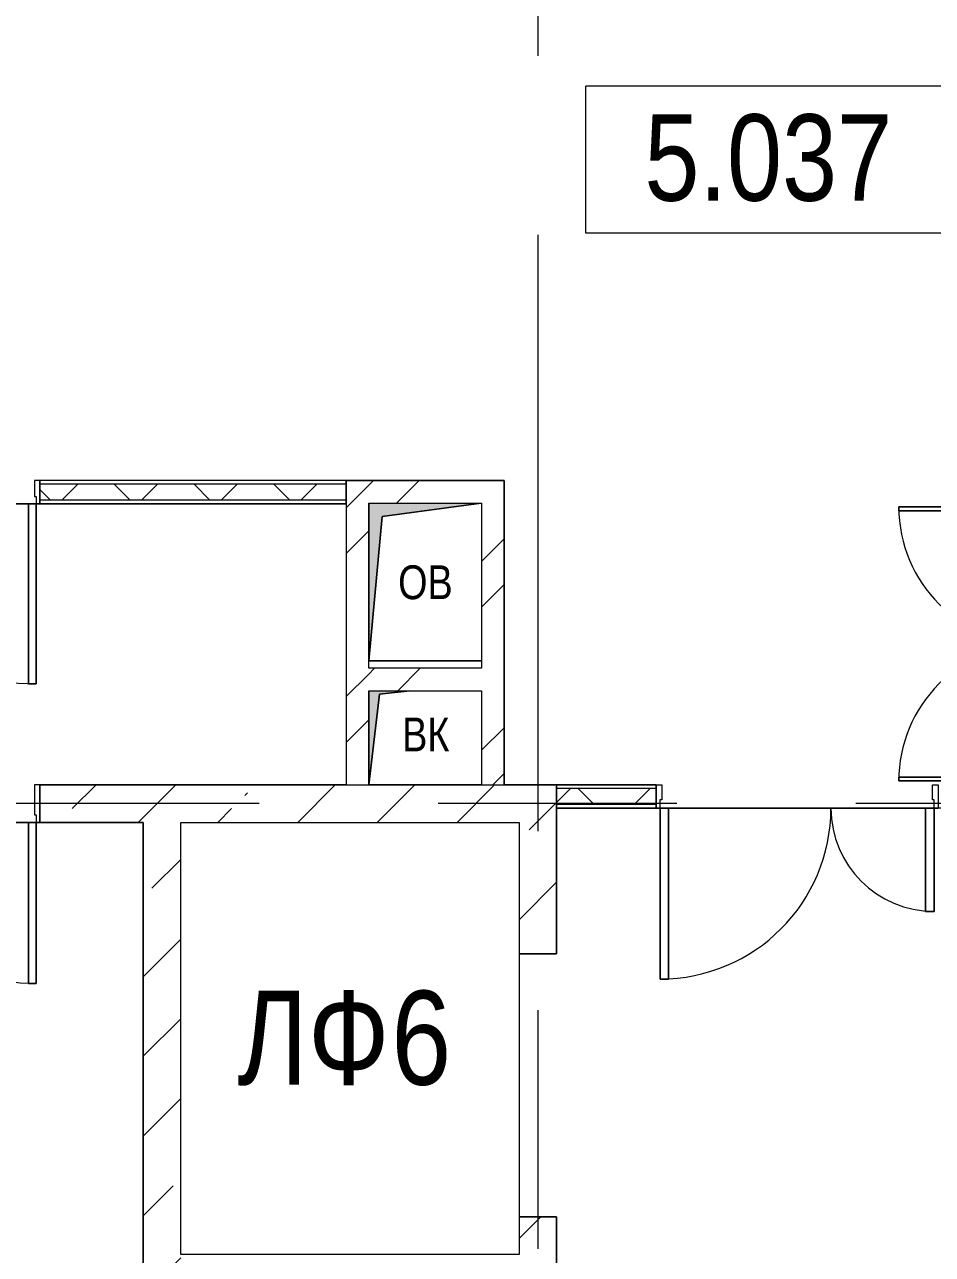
# Model space of a CAD drawing. Header units: millimetres. Extents: x 48966 to 155647, y -43515 to 26217.
# Drawn here: x 83200 to 88032, y -26683 to -20136 of the extents above; entities that cross this region are included whole.
import ezdxf

# ---------------------------------------------------------------- set-up
doc = ezdxf.new("R2010")
doc.units = ezdxf.units.MM
doc.linetypes.add('Осевые', pattern=[6350, 1270, -952.5, 3175, -952.5])
doc.linetypes.add('Сверху', pattern=[793.75, 476.25, -317.5])
for name, color, linetype, lineweight in [('Двери', 7, 'Continuous', 9), ('Каркас_Импост', 7, 'Continuous', 9), ('Марки помещений', 7, 'Continuous', 9), ('Обобщенные модели', 7, 'Continuous', 9), ('Общие ребра', 7, 'Continuous', 9), ('Оси-2', 7, 'Осевые', 9), ('Панель', 7, 'Continuous', 9), ('Перекрытия', 7, 'Continuous', 9), ('Сверху', 7, 'Сверху', 9), ('Стены-1', 7, 'Continuous', 18), ('Текстовые примечания', 7, 'Continuous', 9), ('Типовые аннотации', 7, 'Continuous', 9), ('Штриховка разреза-1', 7, 'Continuous', 9), ('Элементы узлов', 7, 'Continuous', 9), ('Элементы узлов-1', 7, 'Continuous', 5)]:
    doc.layers.add(name, color=color, linetype=linetype, lineweight=lineweight)
doc.styles.add('Arial', font='Arial.ttf', dxfattribs={"width": 0.8, "height": 180})
doc.styles.add('Arial Narrow', font='Arial Narrow.ttf', dxfattribs={"height": 500})
doc.styles.add('Arial Narrow_1', font='Arial Narrow.ttf', dxfattribs={"height": 460})
pattern_1 = [(45, (0, 0), (-424.264, 424.264), [600, -100, 20, -100]), (45, (0, 424), (-424.264, 424.264), [])]
pattern_2 = [(45, (0, 0), (-212.132, 212.132), []), (135, (0, 0), (-212.132, -212.132), [])]
pattern_3 = [(45, (0, 0), (-502.8943, 502.8943), []), (45, (0, 762), (-502.8943, 502.8943), [])]

# ---------------------------------------------------------------- blocks, each defined once
blk = doc.blocks.new('Дверь - Однопольная - ДВ4_21х10-6240728-План 5-го этажа на отм_ _12_600')
at = {"layer": 'Двери'}
for p, q in [((-439, 1020.5), (-479, 1020.5)), ((-479, 1020.5), (-479, 62.5)), ((-439, 62.5), (-439, 1020.5)), ((-479, 62.5), (-439, 62.5))]:
    blk.add_line(p, q, dxfattribs=at)
blk.add_arc((-479, 62.5), 958, 360, 90, dxfattribs=at)
at = {"layer": 'Каркас_Импост'}
for p, q in [((-480, 62.5), (-500, 62.5)), ((-500, 62.5), (-500, -62.5)), ((-480, 22.5), (-480, 62.5)), ((-470, 22.5), (-480, 22.5)), ((-470, -62.5), (-470, 22.5)), ((480, 22.5), (470, 22.5)), ((470, 22.5), (470, -62.5)), ((500, 62.5), (480, 62.5)), ((480, 62.5), (480, 22.5)), ((500, -62.5), (500, 62.5)), ((-500, -62.5), (-470, -62.5)), ((470, -62.5), (500, -62.5))]:
    blk.add_line(p, q, dxfattribs=at)
at = {"layer": 'Панель'}
for p, q in [((-479, 1020.5), (-439, 1020.5)), ((-479, 62.5), (-479, 1020.5)), ((-439, 1020.5), (-439, 62.5)), ((-439, 62.5), (-479, 62.5))]:
    blk.add_line(p, q, dxfattribs=at)
blk = doc.blocks.new('Дверь - Полуторная_001 - ДВ20__21-15-6256089-План 5-го этажа на отм_ _12_600')
at = {"layer": 'Двери'}
for p, q in [((-729, -62.5), (-684, -62.5)), ((-729, -971.5), (-729, -62.5)), ((-684, -62.5), (-684, -971.5)), ((729, -62.5), (684, -62.5)), ((684, -62.5), (684, -611.5)), ((729, -611.5), (729, -62.5)), ((684, -611.5), (729, -611.5)), ((-684, -971.5), (-729, -971.5))]:
    blk.add_line(p, q, dxfattribs=at)
for centre, radius, start, end in [((-729, -62.5), 909, 270, 0), ((729, -62.5), 549, 180, 270)]:
    blk.add_arc(centre, radius, start, end, dxfattribs=at)
at = {"layer": 'Каркас_Импост'}
for p, q in [((-750, 62.5), (-720, 62.5)), ((-750, -62.5), (-750, 62.5)), ((-720, 62.5), (-720, -17.5)), ((720, 62.5), (750, 62.5)), ((720, -17.5), (720, 62.5)), ((750, 62.5), (750, -62.5)), ((-730, -62.5), (-750, -62.5)), ((-730, -17.5), (-730, -62.5)), ((-720, -17.5), (-730, -17.5)), ((730, -17.5), (720, -17.5)), ((730, -62.5), (730, -17.5)), ((750, -62.5), (730, -62.5))]:
    blk.add_line(p, q, dxfattribs=at)
at = {"layer": 'Панель'}
for p, q in [((-684, -62.5), (-729, -62.5)), ((-729, -62.5), (-729, -971.5)), ((-684, -971.5), (-684, -62.5)), ((684, -62.5), (729, -62.5)), ((684, -611.5), (684, -62.5)), ((729, -62.5), (729, -611.5)), ((729, -611.5), (684, -611.5)), ((-729, -971.5), (-684, -971.5))]:
    blk.add_line(p, q, dxfattribs=at)
blk = doc.blocks.new('Дверь - Однопольная - ДВ4_21х9-6802596-План 5-го этажа на отм_ _12_600')
at = {"layer": 'Двери'}
for p, q in [((-389, 958), (-429, 958)), ((-429, 958), (-429, 100)), ((-389, 100), (-389, 958)), ((-429, 100), (-389, 100))]:
    blk.add_line(p, q, dxfattribs=at)
blk.add_arc((-429, 100), 858, 360, 90, dxfattribs=at)
at = {"layer": 'Каркас_Импост'}
for p, q in [((-430, 100), (-450, 100)), ((-450, 100), (-450, -100)), ((-430, 60), (-430, 100)), ((450, 100), (430, 100)), ((430, 100), (430, 60)), ((450, -100), (450, 100)), ((-420, 60), (-430, 60)), ((-420, -100), (-420, 60)), ((430, 60), (420, 60)), ((420, 60), (420, -100)), ((-450, -100), (-420, -100)), ((420, -100), (450, -100))]:
    blk.add_line(p, q, dxfattribs=at)
at = {"layer": 'Панель'}
for p, q in [((-429, 958), (-389, 958)), ((-429, 100), (-429, 958)), ((-389, 958), (-389, 100)), ((-389, 100), (-429, 100))]:
    blk.add_line(p, q, dxfattribs=at)
blk = doc.blocks.new('M_Дверь-Проем - 1400 x 2250 mm-V73-План 5-го этажа на отм_ _12_600')
at = {"layer": 'Сверху'}
blk.add_line((-708.2, -100), (691.8, -100), dxfattribs=at)
blk = doc.blocks.new('170_ОтверстиеПрямоугольноеВертикальное - 170_ОтверстиеПрямоугольноеВертикальное-5689312-План 5-го этажа на отм_ _12_600')
at = {"layer": 'Обобщенные модели'}
for p, q in [((-300, -420), (-300, 419.7)), ((299.9, -420), (-300, -420))]:
    blk.add_line(p, q, dxfattribs=at)
blk = doc.blocks.new('170_ОтверстиеПрямоугольноеВертикальное - 170_ОтверстиеПрямоугольноеВертикальное-5689314-План 5-го этажа на отм_ _12_600')
at = {"layer": 'Обобщенные модели'}
for p, q in [((-300, -270), (-300, 230)), ((300, -270), (-300, -270))]:
    blk.add_line(p, q, dxfattribs=at)
blk = doc.blocks.new('Дверь - Двупольная_без ручек - ДТ1 21-15-6161257-План 5-го этажа на отм_ _12_600')
at = {"layer": 'Двери'}
for p, q in [((-709, 791.5), (-729, 791.5)), ((-729, 791.5), (-729, 62.5)), ((-709, 62.5), (-709, 791.5)), ((709, 62.5), (709, 791.5)), ((709, 791.5), (729, 791.5)), ((729, 791.5), (729, 62.5)), ((-729, 62.5), (-709, 62.5)), ((729, 62.5), (709, 62.5))]:
    blk.add_line(p, q, dxfattribs=at)
for centre, start, end in [((-729, 62.5), 360, 90), ((729, 62.5), 90, 180)]:
    blk.add_arc(centre, 729, start, end, dxfattribs=at)
at = {"layer": 'Каркас_Импост'}
for p, q in [((-730, 62.5), (-750, 62.5)), ((-750, 62.5), (-750, -62.5)), ((-730, 42.5), (-730, 62.5)), ((-720, 42.5), (-730, 42.5)), ((-720, -62.5), (-720, 42.5)), ((730, 42.5), (720, 42.5)), ((720, 42.5), (720, -62.5)), ((750, 62.5), (730, 62.5)), ((730, 62.5), (730, 42.5)), ((750, -62.5), (750, 62.5)), ((-750, -62.5), (-720, -62.5)), ((720, -62.5), (750, -62.5))]:
    blk.add_line(p, q, dxfattribs=at)
at = {"layer": 'Панель'}
for p, q in [((-729, 791.5), (-709, 791.5)), ((-729, 62.5), (-729, 791.5)), ((-709, 791.5), (-709, 62.5)), ((709, 791.5), (709, 62.5)), ((729, 791.5), (709, 791.5)), ((729, 62.5), (729, 791.5)), ((-709, 62.5), (-729, 62.5)), ((709, 62.5), (729, 62.5))]:
    blk.add_line(p, q, dxfattribs=at)
blk = doc.blocks.new('Марка помещения_Р - Марка помещения-4575829-План 5-го этажа на отм_ _12_600')
at = {"layer": 'Марки помещений'}
for p, q in [((-4.79375, -1.95625), (-4.79375, 1.95625)), ((4.79375, 1.95625), (-4.79375, 1.95625)), ((4.79375, -1.95625), (4.79375, 1.95625)), ((4.79375, -1.95625), (-4.79375, -1.95625))]:
    blk.add_line(p, q, dxfattribs=at)

msp = doc.modelspace()

# ---------------------------------------------------------------- hatches: boundary and pattern name
at = {"layer": 'Штриховка разреза-1'}
h = msp.add_hatch(dxfattribs=at)
h.set_pattern_fill('FP_3', color=256, style=0, pattern_type=2)
h.set_pattern_definition(pattern_2)
h.paths.add_polyline_path([(77831.6, -22667.9), (78004.9, -22667.9), (78004.9, -22582.9), (77831.6, -22582.9)], flags=0)
h.paths.add_polyline_path([(70048.6, -22667.9), (73581.6, -22667.9), (73581.6, -22582.9), (70048.6, -22582.9)], flags=0)
h.paths.add_polyline_path([(84911.6, -22667.9), (84911.6, -22582.9), (83281.6, -22582.9), (83281.6, -22667.9), (84905.1, -22667.9)], flags=0)
h.paths.add_polyline_path([(82281.6, -22667.9), (82281.6, -22582.9), (78006.9, -22582.9), (78006.9, -22667.9), (81573.4, -22667.9)], flags=0)
h.paths.add_polyline_path([(74581.6, -22667.9), (76831.6, -22667.9), (76831.6, -22582.9), (74581.6, -22582.9)], flags=0)
h = msp.add_hatch(dxfattribs=at)
h.set_pattern_fill('FP_4', color=256, style=0, pattern_type=2)
h.set_pattern_definition(pattern_3)
h.paths.add_polyline_path([(85751.5, -22683.2), (85751.5, -22563.2), (84911.6, -22563.2), (84911.6, -22667.9), (85031.5, -22667.9), (85031.5, -22683.2), (85631.5, -22683.2)], flags=0)
h = msp.add_hatch(dxfattribs=at)
h.set_pattern_fill('FP_4', color=256, style=0, pattern_type=2)
h.set_pattern_definition(pattern_3)
h.paths.add_polyline_path([(85031.5, -24182.9), (85031.5, -22667.9), (84911.5, -22667.9), (84911.5, -24182.9)], flags=0)
h = msp.add_hatch(dxfattribs=at)
h.set_pattern_fill('FP_4', color=256, style=0, pattern_type=2)
h.set_pattern_definition(pattern_3)
h.paths.add_polyline_path([(85751.5, -24182.9), (85751.5, -22683.2), (85631.5, -22683.2), (85631.5, -24182.9)], flags=0)
h = msp.add_hatch(dxfattribs=at)
h.set_pattern_fill('FP_4', color=256, style=0, pattern_type=2)
h.set_pattern_definition(pattern_3)
h.paths.add_polyline_path([(85631.5, -23682.9), (85631.5, -23562.9), (85031.5, -23562.9), (85031.5, -23682.9)], flags=0)
h = msp.add_hatch(dxfattribs=at)
h.set_pattern_fill('FP_2', color=256, style=0, pattern_type=2)
h.set_pattern_definition(pattern_1)
h.paths.add_polyline_path([(85831.6, -24382.9), (85831.6, -24182.9), (83281.6, -24182.9), (83281.6, -24382.9), (84905.1, -24382.9)], flags=0)
h.paths.add_polyline_path([(82131.6, -24382.9), (82381.6, -24382.9), (82381.6, -24182.9), (82131.6, -24182.9)], flags=0)
h = msp.add_hatch(dxfattribs=at)
h.set_pattern_fill('FP_2', color=256, style=0, pattern_type=2)
h.set_pattern_definition(pattern_1)
h.paths.add_polyline_path([(85831.6, -31383.4), (86031.6, -31383.4), (86031.6, -28482.9), (85831.6, -28482.9), (85831.6, -30984.3)], flags=0)
h.paths.add_polyline_path([(86031.6, -27282.9), (86031.6, -26482.9), (85831.6, -26482.9), (85831.6, -27282.9)], flags=0)
h.paths.add_polyline_path([(86031.6, -25082.9), (86031.6, -24182.9), (85831.6, -24182.9), (85831.6, -25082.9)], flags=0)
h = msp.add_hatch(dxfattribs=at)
h.set_pattern_fill('FP_3', color=256, style=0, pattern_type=2)
h.set_pattern_definition(pattern_2)
h.paths.add_polyline_path([(88236.8, -24287.9), (88581.6, -24287.9), (88581.6, -24202.9), (88061.6, -24202.9), (88061.6, -24287.9)], flags=0)
h.paths.add_polyline_path([(86561.6, -24287.9), (86561.6, -24202.9), (86031.6, -24202.9), (86031.6, -24287.9)], flags=0)
h = msp.add_hatch(dxfattribs=at)
h.set_pattern_fill('FP_2', color=256, style=0, pattern_type=2)
h.set_pattern_definition(pattern_1)
h.paths.add_polyline_path([(84031.6, -28682.9), (84031.6, -24382.9), (83831.6, -24382.9), (83831.6, -28682.9), (83951.3, -28682.9)], flags=0)
at = {"layer": 'Элементы узлов-1'}
for points in [[(85031.6, -23522.9), (85103.6, -22754.9), (85629.1, -22683.2), (85031.6, -22683.2), (85031.6, -23327.5)], [(85031.6, -24182.9), (85088.6, -23699.9), (85250.6, -23682.9), (85031.6, -23682.9)]]:
    msp.add_hatch(color=256, dxfattribs=at).paths.add_polyline_path(points, flags=0)

# ---------------------------------------------------------------- linework, layer by layer
at = {"layer": 'Общие ребра'}
for p, q in [((84911.6, -22562.9), (83281.6, -22562.9)), ((84911.6, -22582.9), (83281.6, -22582.9)), ((84911.6, -22582.9), (84911.6, -22563.2)), ((84911.6, -22563.2), (84911.6, -22582.9)), ((84911.6, -22667.9), (84911.6, -22582.9)), ((84911.6, -22582.9), (84911.6, -22667.9)), ((84911.6, -22667.9), (83281.6, -22667.9)), ((83281.6, -22687.9), (84906.5, -22687.9)), ((84911.5, -22667.9), (84911.5, -22683.2)), ((84911.5, -22683.2), (84911.5, -22687.9)), ((84911.6, -22683.2), (84911.6, -22667.9)), ((84911.6, -22687.9), (84911.6, -22683.2)), ((84911.5, -24182.9), (83281.6, -24182.9)), ((84911.5, -24182.9), (85031.5, -24182.9)), ((85631.5, -24182.9), (85751.5, -24182.9)), ((86031.6, -24202.9), (86031.6, -24182.9)), ((86561.6, -24182.9), (86031.6, -24182.9)), ((86031.6, -24182.9), (86031.6, -24202.9)), ((86031.6, -24287.9), (86031.6, -24202.9)), ((86561.6, -24202.9), (86031.6, -24202.9)), ((86031.6, -24202.9), (86031.6, -24287.9)), ((86031.6, -24307.9), (86031.6, -24287.9)), ((86561.6, -24287.9), (86031.6, -24287.9)), ((86031.6, -24287.9), (86031.6, -24307.9)), ((86031.6, -24307.9), (86561.6, -24307.9)), ((86031.6, -25082.9), (86031.6, -24309.9)), ((83281.6, -24382.9), (83831.3, -24382.9)), ((86031.6, -27282.9), (86031.6, -26482.9))]:
    msp.add_line(p, q, dxfattribs=at)
at = {"layer": 'Оси-2'}
for p, q in [((85931.6, 25417.1), (85931.6, -41737.8)), ((150171.6, -24282.9), (50565.6, -24282.9))]:
    msp.add_line(p, q, dxfattribs=at)
at = {"layer": 'Перекрытия'}
for p, q in [((83281.6, -22687.9), (83281.6, -22562.9)), ((84911.6, -22563.1), (85751.5, -22563.2)), ((85751.5, -22563.2), (85751.5, -24182.9)), ((84911.5, -22687.9), (78131.9, -22687.9)), ((82281.6, -22687.9), (83281.6, -22687.9)), ((83281.6, -24382.9), (83281.6, -24182.9)), ((83281.6, -24182.9), (84911.6, -24182.9)), ((85751.5, -24182.9), (86561.6, -24182.9)), ((86561.6, -24182.9), (86561.6, -24307.9)), ((88581.6, -24307.9), (86031.6, -24307.9)), ((86031.6, -24307.9), (86031.6, -25082.9)), ((86561.6, -24307.9), (88061.6, -24307.9)), ((83831.6, -24382.9), (82131.6, -24382.9)), ((82381.6, -24382.9), (83281.6, -24382.9)), ((83831.6, -28682.9), (83831.6, -24382.9)), ((86031.6, -25082.9), (85831.6, -25082.9)), ((85831.6, -25082.9), (85831.6, -26482.9)), ((85831.6, -26482.9), (86031.6, -26482.9)), ((86031.6, -26482.9), (86031.6, -27282.9))]:
    msp.add_line(p, q, dxfattribs=at)
at = {"layer": 'Стены-1'}
for p, q in [((83281.6, -22562.9), (83281.6, -22687.9)), ((84911.6, -22563.2), (84911.6, -22562.9)), ((85751.5, -22563.2), (84911.6, -22563.2)), ((85751.5, -22683.2), (85751.5, -22563.2)), ((84906.5, -22687.9), (84911.6, -22687.9)), ((84911.5, -22687.9), (84911.5, -24182.9)), ((85031.5, -22683.2), (85631.5, -22683.2)), ((85031.5, -23562.9), (85031.5, -22683.2)), ((85631.5, -22683.2), (85631.5, -23562.9)), ((85751.5, -24182.9), (85751.5, -22683.2)), ((85631.5, -23562.9), (85031.5, -23562.9)), ((85031.5, -23682.9), (85631.5, -23682.9)), ((85031.5, -24182.9), (85031.5, -23682.9)), ((85631.5, -23682.9), (85631.5, -24182.9)), ((83281.6, -24182.9), (83281.6, -24382.9)), ((85631.5, -24182.9), (85031.5, -24182.9)), ((85831.6, -24182.9), (85751.5, -24182.9)), ((86031.6, -24182.9), (85831.6, -24182.9)), ((86561.6, -24307.9), (86561.6, -24182.9)), ((86031.6, -24309.9), (86031.6, -24307.9)), ((83831.3, -24382.9), (83831.6, -24382.9)), ((83831.6, -24382.9), (83831.6, -28682.9)), ((84031.6, -24382.9), (85831.6, -24382.9)), ((84031.6, -26682.9), (84031.6, -24382.9)), ((85831.6, -24382.9), (85831.6, -25082.9)), ((85831.6, -25082.9), (86031.6, -25082.9)), ((85831.6, -26482.9), (85831.6, -26682.9)), ((86031.6, -26482.9), (85831.6, -26482.9)), ((85831.6, -26682.9), (84031.6, -26682.9))]:
    msp.add_line(p, q, dxfattribs=at)
at = {"layer": 'Элементы узлов'}
for p, q in [((85031.6, -22683.2), (85031.6, -23522.9)), ((85629.5, -22683.2), (85103.6, -22754.9)), ((85103.6, -22754.9), (85629.5, -22683.2)), ((85103.6, -22754.9), (85031.6, -23522.9)), ((85031.6, -23522.9), (85103.6, -22754.9)), ((85031.6, -23522.9), (85631.5, -23522.9)), ((85031.6, -23682.9), (85031.6, -24182.9)), ((85250.6, -23682.9), (85088.6, -23699.9)), ((85088.6, -23699.9), (85250.6, -23682.9)), ((85088.6, -23699.9), (85031.6, -24182.9)), ((85031.6, -24182.9), (85088.6, -23699.9)), ((85031.6, -24182.9), (85631.6, -24182.9))]:
    msp.add_line(p, q, dxfattribs=at)

# ---------------------------------------------------------------- block references
at = {"layer": 'Двери'}
for name, p, rotation in [('Дверь - Однопольная - ДВ4_21х10-6240728-План 5-го этажа на отм_ _12_600', (82781.6, -22625.4), 180), ('Дверь - Двупольная_без ручек - ДТ1 21-15-6161257-План 5-го этажа на отм_ _12_600', (88644.1, -23432.9), 90), ('Дверь - Однопольная - ДВ4_21х9-6802596-План 5-го этажа на отм_ _12_600', (82831.6, -24282.9), 180), ('M_Дверь-Проем - 1400 x 2250 mm-V73-План 5-го этажа на отм_ _12_600', (85931.6, -25791.1), 269.9999999999998)]:
    msp.add_blockref(name, p, dxfattribs=dict(at, rotation=rotation))
msp.add_blockref('Дверь - Полуторная_001 - ДВ20__21-15-6256089-План 5-го этажа на отм_ _12_600', (87311.6, -24245.4), dxfattribs=at)
at = {"layer": 'Марки помещений', "xscale": 199.9999999999999, "yscale": 199.9999999999999, "zscale": 199.9999999999999}
msp.add_blockref('Марка помещения_Р - Марка помещения-4575829-План 5-го этажа на отм_ _12_600', (87146.6, -20855.9), dxfattribs=at)
at = {"layer": 'Элементы узлов'}
for name, p in [('170_ОтверстиеПрямоугольноеВертикальное - 170_ОтверстиеПрямоугольноеВертикальное-5689312-План 5-го этажа на отм_ _12_600', (85331.6, -23102.9)), ('170_ОтверстиеПрямоугольноеВертикальное - 170_ОтверстиеПрямоугольноеВертикальное-5689314-План 5-го этажа на отм_ _12_600', (85331.6, -23912.9))]:
    msp.add_blockref(name, p, dxfattribs=at)

# ---------------------------------------------------------------- texts
at = {"layer": 'Марки помещений', "insert": (86498.7, -20614), "char_height": 460, "width": 1587.341, "attachment_point": 1, "style": 'Arial Narrow_1'}
msp.add_mtext('5.037', dxfattribs=at)
at = {"layer": 'Текстовые примечания', "char_height": 500, "attachment_point": 1, "style": 'Arial Narrow'}
for s, insert, width in [('ЛФ', (84331.9, -25279.6), 994.093), ('\\fArial Narrow|b0|i0|c204|p34|;6', (85152.1, -25279.6), 384.81)]:
    msp.add_mtext(s, dxfattribs=dict(at, insert=insert, width=width))
at = {"layer": 'Типовые аннотации', "char_height": 180, "attachment_point": 1, "style": 'Arial'}
for s, insert, width in [('ОВ', (85187.8, -23014.9), 359.156), ('ВК', (85209.4, -23824.9), 307.848)]:
    msp.add_mtext(s, dxfattribs=dict(at, insert=insert, width=width))

doc.saveas('drawing.dxf')
